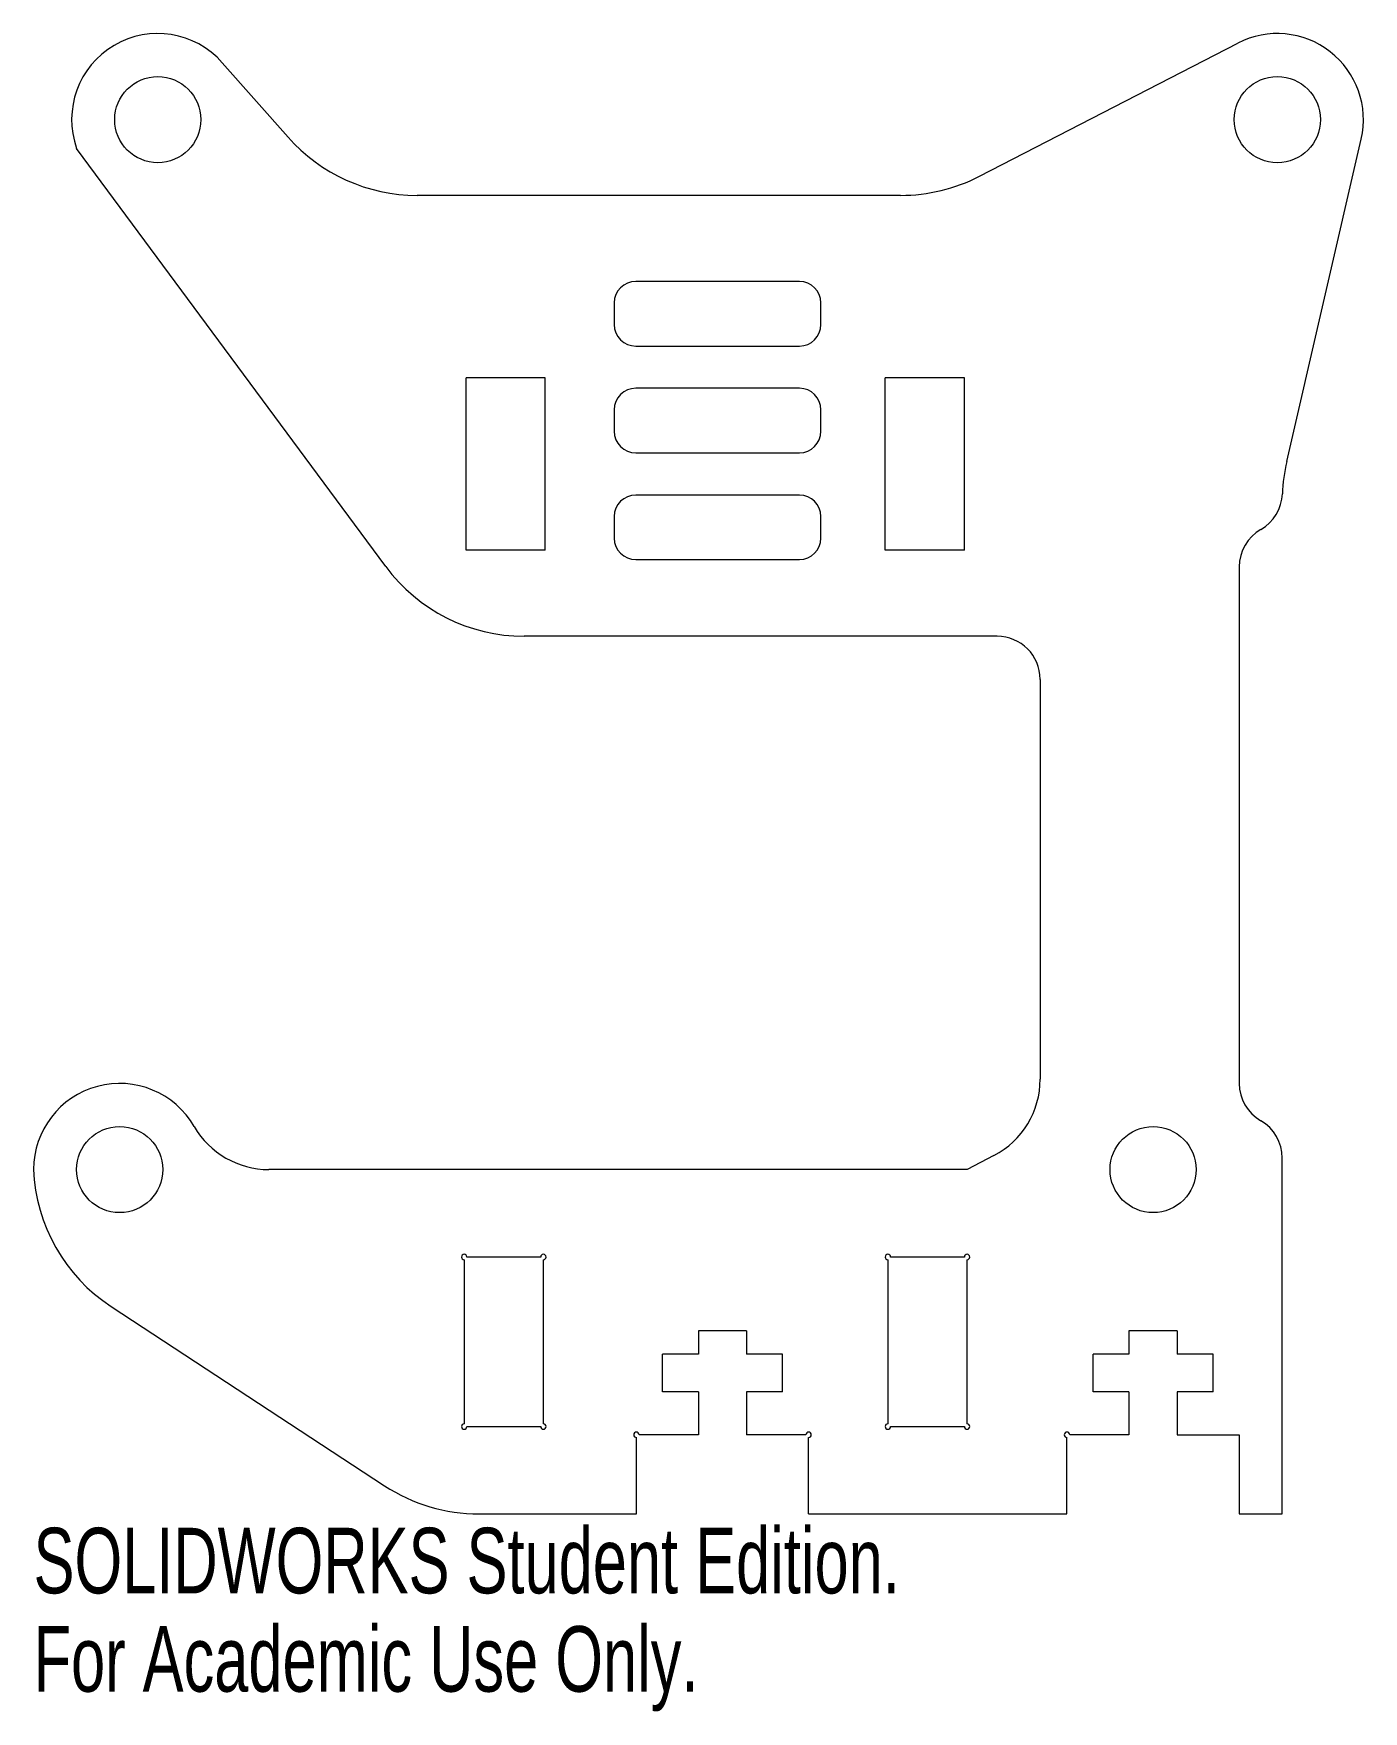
# Model space of a CAD drawing. Header units: inches. Extents: x -3.17 to 0.69, y -0.57 to 4.3.
import ezdxf

# ---------------------------------------------------------------- set-up
doc = ezdxf.new("R2010")
doc.units = ezdxf.units.IN
doc.header["$MEASUREMENT"] = 0
doc.styles.add('SLDTEXTSTYLE0', font='TXT', dxfattribs={"width": 0.7})

msp = doc.modelspace()

# ---------------------------------------------------------------- linework, layer by layer
at = {"color": 7, "linetype": 'Continuous', "lineweight": 15}
for p, q in [((-0.4271, 3.884), (0.3233, 4.2705)), ((-2.4341, 3.9976), (-2.6248, 4.2137)), ((-2.1505, 2.751), (-3.0479, 3.9648)), ((0.4651, 3.0555), (0.6814, 3.992)), ((-0.656, 3.8285), (-2.0592, 3.8285)), ((-0.9497, 3.5785), (-1.4247, 3.5785)), ((-1.4872, 3.516), (-1.4872, 3.4535)), ((-0.8872, 3.4535), (-0.8872, 3.516)), ((-1.4247, 3.391), (-0.9497, 3.391)), ((-1.9172, 2.7983), (-1.9172, 3.2983)), ((-1.6872, 3.2983), (-1.9172, 3.2983)), ((-1.6872, 2.7983), (-1.6872, 3.2983)), ((-0.9497, 3.2685), (-1.4247, 3.2685)), ((-0.4706, 3.2983), (-0.7006, 3.2983)), ((-0.7006, 2.7983), (-0.7006, 3.2983)), ((-0.4706, 2.7983), (-0.4706, 3.2983)), ((-1.4872, 3.206), (-1.4872, 3.1435)), ((-0.8872, 3.1435), (-0.8872, 3.206)), ((-1.4247, 3.081), (-0.9497, 3.081)), ((-0.9497, 2.9585), (-1.4247, 2.9585)), ((-1.4872, 2.896), (-1.4872, 2.8335)), ((-0.8872, 2.8335), (-0.8872, 2.896)), ((-1.6872, 2.7983), (-1.9172, 2.7983)), ((-0.4706, 2.7983), (-0.7006, 2.7983)), ((-1.4247, 2.771), (-0.9497, 2.771)), ((0.3272, 2.75), (0.3272, 1.25)), ((-0.3756, 2.5483), (-1.7485, 2.5483)), ((-0.2506, 2.4233), (-0.2506, 1.2623)), ((-0.3849, 1.0407), (-0.4628, 1)), ((0.4522, 0), (0.4522, 1.0335)), ((-0.4628, 1), (-2.4897, 1)), ((-1.9228, 0.7383), (-1.9228, 0.2617)), ((-1.7006, 0.7461), (-1.9149, 0.7461)), ((-1.6928, 0.2617), (-1.6928, 0.7383)), ((-0.6928, 0.7383), (-0.6928, 0.2617)), ((-0.4706, 0.7461), (-0.6849, 0.7461)), ((-0.4628, 0.2617), (-0.4628, 0.7383)), ((-2.9473, 0.6022), (-2.1536, 0.0819)), ((-1.2428, 0.5313), (-1.2428, 0.4644)), ((-1.1028, 0.5313), (-1.2428, 0.5313)), ((-1.1028, 0.5313), (-1.1028, 0.4644)), ((0.0072, 0.5313), (0.0072, 0.4644)), ((0.1472, 0.5313), (0.0072, 0.5313)), ((0.1472, 0.5313), (0.1472, 0.4644)), ((-1.3469, 0.355), (-1.3469, 0.4644)), ((-1.2428, 0.4644), (-1.3469, 0.4644)), ((-0.9986, 0.4644), (-1.1028, 0.4644)), ((-0.9986, 0.355), (-0.9986, 0.4644)), ((-0.0969, 0.355), (-0.0969, 0.4644)), ((0.0072, 0.4644), (-0.0969, 0.4644)), ((0.2514, 0.4644), (0.1472, 0.4644)), ((0.2514, 0.355), (0.2514, 0.4644)), ((-1.2428, 0.355), (-1.3469, 0.355)), ((-1.2428, 0.355), (-1.2428, 0.23)), ((-0.9986, 0.355), (-1.1028, 0.355)), ((-1.1028, 0.355), (-1.1028, 0.23)), ((0.0072, 0.355), (-0.0969, 0.355)), ((0.0072, 0.355), (0.0072, 0.23)), ((0.2514, 0.355), (0.1472, 0.355)), ((0.1472, 0.355), (0.1472, 0.23)), ((-1.9149, 0.2539), (-1.7006, 0.2539)), ((-0.6849, 0.2539), (-0.4706, 0.2539)), ((-1.4228, 0), (-1.4228, 0.2222)), ((-1.2428, 0.23), (-1.4149, 0.23)), ((-0.9306, 0.23), (-1.1028, 0.23)), ((-0.9228, 0), (-0.9228, 0.2222)), ((-0.1728, 0), (-0.1728, 0.2222)), ((0.0072, 0.23), (-0.1649, 0.23)), ((0.1472, 0.23), (0.3272, 0.23)), ((0.3272, 0.23), (0.3272, 0)), ((-1.8795, 0), (-1.4228, 0)), ((-0.9228, 0), (-0.1728, 0)), ((0.3272, 0), (0.4522, 0))]:
    msp.add_line(p, q, dxfattribs=at)
for centre in [(-2.8122, 4.0483), (0.4378, 4.0483), (-2.9228, 1), (0.0772, 1)]:
    msp.add_circle(centre, 0.125, dxfattribs=at)
for centre, radius, start, end in [((-2.8122, 4.0483), 0.25, 41.4337, 199.4973), ((0.4378, 4.0483), 0.25, 346.9951, 117.253), ((-2.0592, 4.3285), 0.5, 221.4337, 270), ((-0.656, 4.3285), 0.5, 270, 297.253), ((-1.4247, 3.516), 0.0625, 90, 180), ((-0.9497, 3.516), 0.0625, 0, 90), ((-1.4247, 3.4535), 0.0625, 180, 270), ((-0.9497, 3.4535), 0.0625, 270, 0), ((-1.4247, 3.206), 0.0625, 90, 180), ((-0.9497, 3.206), 0.0625, 0, 90), ((-1.4247, 3.1435), 0.0625, 180, 270), ((-0.9497, 3.1435), 0.0625, 270, 0), ((0.9522, 2.943), 0.5, 166.9951, 177.8217), ((-1.4247, 2.896), 0.0625, 90, 180), ((-0.9497, 2.896), 0.0625, 0, 90), ((0.3277, 2.9668), 0.125, 299.8805, 357.8217), ((-1.4247, 2.8335), 0.0625, 180, 270), ((-0.9497, 2.8335), 0.0625, 270, 0), ((0.4522, 2.75), 0.125, 119.8805, 180), ((-1.7485, 3.0483), 0.5, 216.4757, 270), ((-0.3756, 2.4233), 0.125, 0, 90), ((-2.9228, 1), 0.25, 30, 180), ((-0.5006, 1.2623), 0.25, 297.5782, 0), ((0.4522, 1.25), 0.125, 180, 240), ((-2.4897, 1.25), 0.25, 210, 270), ((0.3272, 1.0335), 0.125, 0, 60), ((-2.6732, 1.0203), 0.5, 182.3319, 236.751), ((-1.9228, 0.7461), 0.00781, 0, 270), ((-1.6928, 0.7461), 0.00781, 270, 180), ((-0.6928, 0.7461), 0.00781, 360, 270), ((-0.4628, 0.7461), 0.00781, 270, 180), ((-1.9228, 0.2539), 0.00781, 90, 0), ((-1.6928, 0.2539), 0.00781, 180, 90), ((-0.6928, 0.2539), 0.00781, 90, 0), ((-0.4628, 0.2539), 0.00781, 180, 90), ((-1.4228, 0.23), 0.00781, 0, 270), ((-0.9228, 0.23), 0.00781, 270, 180), ((-0.1728, 0.23), 0.00781, 0, 270), ((-1.8795, 0.5), 0.5, 236.751, 270)]:
    msp.add_arc(centre, radius, start, end, dxfattribs=at)

# ---------------------------------------------------------------- texts
at = {"color": 7, "linetype": 'Continuous', "char_height": 0.1903, "attachment_point": 1, "style": 'SLDTEXTSTYLE0'}
for s, insert in [('SOLIDWORKS Student Edition.', (-3.1728, -0.0401)), ('For Academic Use Only.', (-3.1728, -0.3256))]:
    msp.add_mtext(s, dxfattribs=dict(at, insert=insert))

doc.saveas('drawing.dxf')
